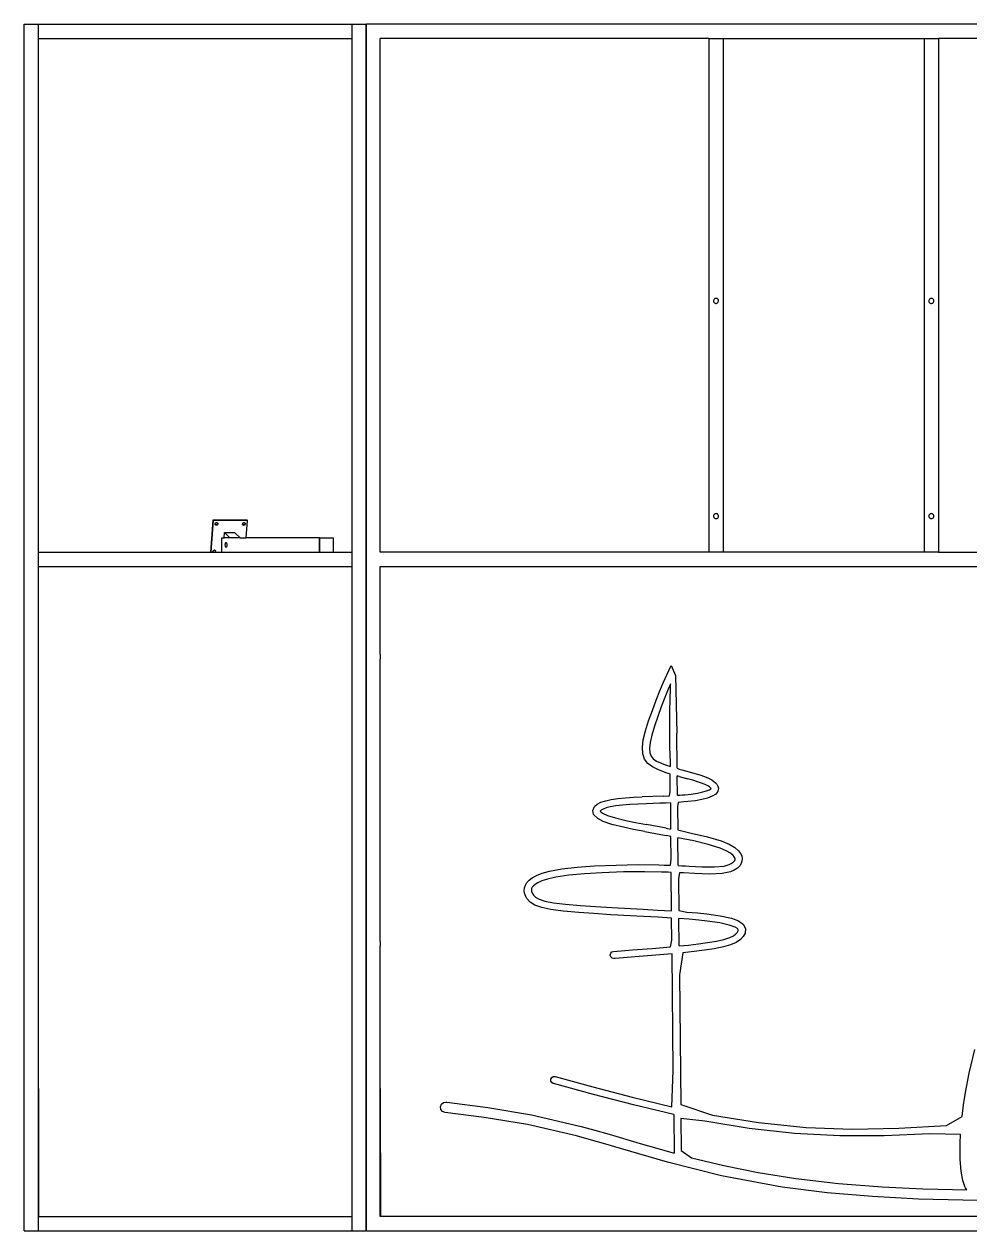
# Model space of a CAD drawing. Extents: x -1736 to 1778, y -667 to 1015.
# Drawn here: x -1736 to -418, y -667 to 1015 of the extents above; entities that cross this region are included whole.
import ezdxf

# ---------------------------------------------------------------- set-up
doc = ezdxf.new("R2010")
doc.units = 0
doc.layers.get('0').update_dxf_attribs({"linetype": 'CONTINUOUS'})

msp = doc.modelspace()

# ---------------------------------------------------------------- linework, layer by layer
for p, q in [((-1736, 1015.1), (-1716, 1015.1)), ((-1736, -666.9), (-1736, 1015.1)), ((-1716, 995.1), (-1716, 1015.1)), ((-1716, 1015.1), (-1279, 1015.1)), ((-1279, 995.1), (-1279, 1015.1)), ((-1279, 1015.1), (-1259.7, 1015.1)), ((-1259.7, 1015.1), (-1259.7, 995.1)), ((-1259.7, 1015.1), (-1259, 1015.1)), ((-1259, 1015.1), (-1259, 1015.1)), ((-1259, -666.9), (-1259, 1015.1)), ((-761.9, 1015.1), (-1259, 1015.1)), ((-761.9, 1015.1), (-761.9, 1015.1)), ((-461.9, 1015.1), (-761.9, 1015.1)), ((-461.9, 1015.1), (-461.9, 1015.1)), ((15.9, 1015.1), (-461.9, 1015.1)), ((-1716, 279.3), (-1716, 995.1)), ((-1716, 995.1), (-1716, 995.1)), ((-1716, 995.1), (-1279, 995.1)), ((-1716, -646.9), (-1716, 995.1)), ((-1279, 279.3), (-1279, 995.1)), ((-1259.7, 995.1), (-1259.7, 995.1)), ((-1259.7, 995.1), (-1259.7, -666.9)), ((-1239.7, 995.1), (-1239.7, 995.1)), ((-781.9, 995.1), (-1239.7, 995.1)), ((-1239.7, 279.3), (-1239.7, 995.1)), ((-1239.7, 279.3), (-1239.7, 995.1)), ((-781.9, 995.1), (-761.9, 995.1)), ((-781.9, 995.1), (-781.9, 279.3)), ((-761.9, 995.1), (-761.9, 279.3)), ((-761.9, 995.1), (-481.9, 995.1)), ((-481.9, 995.1), (-461.9, 995.1)), ((-481.9, 995.1), (-481.9, 279.3)), ((-461.9, 995.1), (-461.9, 279.3)), ((-4.1, 995.1), (-461.9, 995.1)), ((-775.3, 629.9), (-775.4, 629)), ((-775.4, 629), (-775.2, 628.1)), ((-775.1, 630.8), (-775.3, 629.9)), ((-775.2, 628.1), (-774.7, 627.3)), ((-774.6, 631.5), (-775.1, 630.8)), ((-774.7, 627.3), (-774.1, 626.6)), ((-773.9, 632.2), (-774.6, 631.5)), ((-774.1, 626.6), (-773.3, 626.1)), ((-773.1, 632.6), (-773.9, 632.2)), ((-773.3, 626.1), (-772.4, 625.9)), ((-772.2, 632.8), (-773.1, 632.6)), ((-772.4, 625.9), (-771.5, 625.8)), ((-771.3, 632.8), (-772.2, 632.8)), ((-771.5, 625.8), (-770.6, 626)), ((-770.4, 632.5), (-771.3, 632.8)), ((-770.6, 626), (-769.8, 626.5)), ((-769.7, 632), (-770.4, 632.5)), ((-769.8, 626.5), (-769.2, 627.1)), ((-769, 631.4), (-769.7, 632)), ((-769.2, 627.1), (-768.7, 627.9)), ((-768.6, 630.6), (-769, 631.4)), ((-768.7, 627.9), (-768.4, 628.8)), ((-768.4, 629.7), (-768.6, 630.6)), ((-768.4, 628.8), (-768.4, 629.7)), ((-475.3, 630), (-475.4, 629)), ((-475.4, 629), (-475.2, 628.1)), ((-475, 630.8), (-475.3, 630)), ((-475.2, 628.1), (-474.8, 627.3)), ((-474.5, 631.6), (-475, 630.8)), ((-474.8, 627.3), (-474.2, 626.7)), ((-473.9, 632.2), (-474.5, 631.6)), ((-474.2, 626.7), (-473.4, 626.2)), ((-473.1, 632.6), (-473.9, 632.2)), ((-473.4, 626.2), (-472.5, 625.9)), ((-472.2, 632.8), (-473.1, 632.6)), ((-472.5, 625.9), (-471.6, 625.8)), ((-471.2, 632.8), (-472.2, 632.8)), ((-471.6, 625.8), (-470.7, 626)), ((-470.4, 632.5), (-471.2, 632.8)), ((-470.7, 626), (-469.9, 626.4)), ((-469.6, 632), (-470.4, 632.5)), ((-469.9, 626.4), (-469.2, 627)), ((-469, 631.3), (-469.6, 632)), ((-469.2, 627), (-468.7, 627.8)), ((-468.6, 630.5), (-469, 631.3)), ((-468.7, 627.8), (-468.4, 628.7)), ((-468.4, 629.6), (-468.6, 630.5)), ((-468.4, 628.7), (-468.4, 629.6)), ((-1472.9, 323.8), (-1476.5, 279.3)), ((-1472.4, 323.2), (-1475.9, 279.3)), ((-1425.2, 323.8), (-1472.9, 323.8)), ((-1472.9, 323.8), (-1472.4, 323.2)), ((-1424.6, 323.2), (-1472.4, 323.2)), ((-1469.6, 319.4), (-1469.2, 319.8)), ((-1469.2, 319.8), (-1468.8, 320.1)), ((-1468.8, 320.1), (-1468.3, 320.3)), ((-1468.3, 320.3), (-1467.8, 320.3)), ((-1467.8, 320.3), (-1467.3, 320.3)), ((-1467.3, 320.3), (-1467, 320.1)), ((-1467, 320.1), (-1466.8, 319.9)), ((-1467, 320.1), (-1466.9, 320.1)), ((-1466.9, 320.1), (-1466.5, 319.8)), ((-1466.8, 319.9), (-1466.7, 319.4)), ((-1466.5, 319.8), (-1466.2, 319.4)), ((-1431.2, 319.6), (-1430.8, 319.9)), ((-1430.8, 319.9), (-1430.4, 320.2)), ((-1430.4, 320.2), (-1429.9, 320.3)), ((-1429.9, 320.3), (-1429.4, 320.3)), ((-1429.4, 320.3), (-1428.9, 320.2)), ((-1428.9, 320.2), (-1428.7, 320.1)), ((-1428.7, 320.1), (-1428.5, 319.7)), ((-1428.7, 320.1), (-1428.5, 319.9)), ((-1428.5, 319.9), (-1428.2, 319.6)), ((-1428.5, 319.7), (-1428.4, 319.2)), ((-1426.5, 299.3), (-1424.6, 323.2)), ((-1425.2, 323.8), (-1424.6, 323.2)), ((-1425.2, 323.2), (-1425.2, 323.2)), ((-775.2, 330.4), (-775.4, 329.5)), ((-775.4, 329.5), (-775.3, 328.6)), ((-775.3, 328.6), (-775, 327.7)), ((-774.8, 331.2), (-775.2, 330.4)), ((-775, 327.7), (-774.5, 327)), ((-774.2, 331.9), (-774.8, 331.2)), ((-774.5, 327), (-773.8, 326.4)), ((-773.5, 332.4), (-774.2, 331.9)), ((-773.8, 326.4), (-772.9, 326)), ((-772.6, 332.7), (-773.5, 332.4)), ((-772.9, 326), (-772, 325.8)), ((-771.7, 332.8), (-772.6, 332.7)), ((-772, 325.8), (-771.1, 325.9)), ((-770.8, 332.7), (-771.7, 332.8)), ((-771.1, 325.9), (-770.3, 326.2)), ((-770, 332.3), (-770.8, 332.7)), ((-770.3, 326.2), (-769.5, 326.7)), ((-769.3, 331.7), (-770, 332.3)), ((-769.5, 326.7), (-768.9, 327.4)), ((-768.8, 330.9), (-769.3, 331.7)), ((-768.9, 327.4), (-768.5, 328.3)), ((-768.5, 330.1), (-768.8, 330.9)), ((-768.4, 329.1), (-768.5, 330.1)), ((-768.5, 328.3), (-768.4, 329.1)), ((-475.3, 330.2), (-475.4, 329.3)), ((-475.4, 329.3), (-475.3, 328.4)), ((-474.9, 331), (-475.3, 330.2)), ((-475.3, 328.4), (-474.9, 327.5)), ((-474.4, 331.8), (-474.9, 331)), ((-474.9, 327.5), (-474.3, 326.8)), ((-473.7, 332.3), (-474.4, 331.8)), ((-474.3, 326.8), (-473.6, 326.3)), ((-472.8, 332.7), (-473.7, 332.3)), ((-473.6, 326.3), (-472.8, 325.9)), ((-471.9, 332.8), (-472.8, 332.7)), ((-472.8, 325.9), (-471.8, 325.8)), ((-471, 332.7), (-471.9, 332.8)), ((-471.8, 325.8), (-470.9, 325.9)), ((-470.2, 332.4), (-471, 332.7)), ((-470.9, 325.9), (-470.1, 326.3)), ((-469.4, 331.8), (-470.2, 332.4)), ((-470.1, 326.3), (-469.4, 326.9)), ((-468.9, 331.1), (-469.4, 331.8)), ((-469.4, 326.9), (-468.8, 327.6)), ((-468.5, 330.3), (-468.9, 331.1)), ((-468.8, 327.6), (-468.5, 328.4)), ((-468.4, 329.4), (-468.5, 330.3)), ((-468.5, 328.4), (-468.4, 329.4)), ((-1469.9, 318.4), (-1469.8, 318.9)), ((-1469.9, 317.9), (-1469.9, 318.4)), ((-1469.7, 317.4), (-1469.9, 317.9)), ((-1469.8, 318.9), (-1469.6, 319.4)), ((-1469.6, 317.2), (-1469.7, 317.4)), ((-1469.2, 317.1), (-1469.6, 317.2)), ((-1469.4, 317), (-1469.6, 317.2)), ((-1469.1, 316.7), (-1469.4, 317)), ((-1468.7, 317), (-1469.2, 317.1)), ((-1468.6, 316.5), (-1469.1, 316.7)), ((-1468.2, 317.1), (-1468.7, 317)), ((-1468.1, 316.5), (-1468.6, 316.5)), ((-1467.7, 317.2), (-1468.2, 317.1)), ((-1467.6, 316.5), (-1468.1, 316.5)), ((-1467.3, 317.6), (-1467.7, 317.2)), ((-1467.2, 316.7), (-1467.6, 316.5)), ((-1467, 318), (-1467.3, 317.6)), ((-1466.7, 317), (-1467.2, 316.7)), ((-1466.7, 318.4), (-1467, 318)), ((-1466.7, 319.4), (-1466.6, 318.9)), ((-1466.6, 318.9), (-1466.7, 318.4)), ((-1466.4, 317.4), (-1466.7, 317)), ((-1466.2, 317.9), (-1466.4, 317.4)), ((-1466.2, 319.4), (-1466.1, 318.9)), ((-1466.1, 318.4), (-1466.2, 317.9)), ((-1466.1, 318.9), (-1466.1, 318.4)), ((-1457.5, 299.3), (-1457, 306.3)), ((-1457, 306.3), (-1442.7, 306.3)), ((-1457, 306.3), (-1449.3, 299.3)), ((-1442.7, 306.3), (-1434.9, 299.3)), ((-1431.6, 318.7), (-1431.7, 318.1)), ((-1431.6, 317.7), (-1431.7, 318.1)), ((-1431.6, 318.7), (-1431.5, 319.1)), ((-1431.4, 317.2), (-1431.6, 317.7)), ((-1431.5, 319.1), (-1431.2, 319.6)), ((-1431.2, 317.1), (-1431.4, 317.2)), ((-1431, 316.9), (-1431.4, 317.2)), ((-1430.7, 317), (-1431.2, 317.1)), ((-1430.6, 316.6), (-1431, 316.9)), ((-1430.2, 317), (-1430.7, 317)), ((-1430.2, 316.5), (-1430.6, 316.6)), ((-1429.7, 317.1), (-1430.2, 317)), ((-1430.2, 316.5), (-1429.7, 316.5)), ((-1429.3, 317.4), (-1429.7, 317.1)), ((-1429.2, 316.6), (-1429.7, 316.5)), ((-1428.9, 317.7), (-1429.3, 317.4)), ((-1428.7, 316.9), (-1429.2, 316.6)), ((-1428.6, 318.2), (-1428.9, 317.7)), ((-1428.3, 317.2), (-1428.7, 316.9)), ((-1428.5, 318.7), (-1428.6, 318.2)), ((-1428.4, 319.2), (-1428.5, 318.7)), ((-1428.1, 317.7), (-1428.3, 317.2)), ((-1428.2, 319.6), (-1427.9, 319.1)), ((-1427.9, 318.2), (-1428.1, 317.7)), ((-1427.9, 319.1), (-1427.9, 318.7)), ((-1427.9, 318.7), (-1427.9, 318.2)), ((-1460.6, 279.3), (-1460.6, 299.3)), ((-1460.6, 299.3), (-1457.5, 299.3)), ((-1449.3, 299.3), (-1457.5, 299.3)), ((-1455.7, 289.6), (-1455.6, 290.5)), ((-1455.7, 288.7), (-1455.7, 289.6)), ((-1455.6, 287.8), (-1455.7, 288.7)), ((-1455.6, 290.5), (-1455.5, 291.3)), ((-1455.4, 287), (-1455.6, 287.8)), ((-1455.5, 291.3), (-1455.3, 292)), ((-1455.2, 286.4), (-1455.4, 287)), ((-1455.3, 292), (-1455.1, 292.5)), ((-1455, 286), (-1455.2, 286.4)), ((-1455.1, 292.5), (-1454.8, 292.8)), ((-1454.7, 285.8), (-1455, 286)), ((-1454.8, 292.8), (-1454.6, 292.8)), ((-1454.6, 292.8), (-1454.3, 292.6)), ((-1454.2, 286.2), (-1454.5, 285.9)), ((-1454.3, 292.6), (-1454.1, 292.2)), ((-1454, 286.7), (-1454.2, 286.2)), ((-1454.1, 292.2), (-1453.9, 291.6)), ((-1453.8, 287.3), (-1454, 286.7)), ((-1453.9, 291.6), (-1453.7, 290.8)), ((-1453.7, 288.1), (-1453.8, 287.3)), ((-1453.7, 290.8), (-1453.6, 289.9)), ((-1453.6, 289), (-1453.7, 288.1)), ((-1453.6, 289.9), (-1453.6, 289)), ((-1434.9, 299.3), (-1449.3, 299.3)), ((-1434.9, 299.3), (-1426.5, 299.3)), ((-1324.5, 299.3), (-1426.5, 299.3)), ((-1324.5, 299.3), (-1324.5, 279.3)), ((-1324.5, 299.3), (-1305.4, 299.3)), ((-1324.5, 279.3), (-1324.5, 299.3)), ((-1324.5, 299.3), (-1305.4, 299.3)), ((-1305.4, 299.3), (-1305.4, 279.3)), ((-1716, 259.3), (-1716, 279.3)), ((-1716, 279.3), (-1476.5, 279.3)), ((-1476.5, 279.3), (-1475.9, 279.3)), ((-1475.9, 279.3), (-1472.9, 279.3)), ((-1473, 279.7), (-1472.9, 280.2)), ((-1472.9, 279.3), (-1473, 279.7)), ((-1472.9, 280.2), (-1472.7, 280.6)), ((-1472.9, 279.3), (-1470, 279.3)), ((-1472.7, 280.6), (-1472.4, 281)), ((-1472.4, 281), (-1472, 281.4)), ((-1472, 281.4), (-1471.5, 281.6)), ((-1471.5, 281.6), (-1471, 281.7)), ((-1470.5, 281.7), (-1471, 281.7)), ((-1470.5, 281.7), (-1470, 281.5)), ((-1470, 281.5), (-1469.9, 281.3)), ((-1470, 281.5), (-1469.7, 281.2)), ((-1469.8, 279.9), (-1470, 279.4)), ((-1470, 279.4), (-1470, 279.3)), ((-1470, 279.3), (-1469.2, 279.3)), ((-1469.9, 281.3), (-1469.7, 280.9)), ((-1469.7, 280.4), (-1469.8, 279.9)), ((-1469.7, 281.2), (-1469.4, 280.8)), ((-1469.7, 280.9), (-1469.7, 280.4)), ((-1469.4, 280.8), (-1469.2, 280.4)), ((-1469.2, 280.4), (-1469.1, 279.9)), ((-1469.2, 279.4), (-1469.1, 279.9)), ((-1469.2, 279.4), (-1469.2, 279.3)), ((-1469.2, 279.3), (-1460.6, 279.3)), ((-1460.6, 279.3), (-1324.5, 279.3)), ((-1454.5, 285.9), (-1454.7, 285.8)), ((-1324.5, 279.3), (-1305.4, 279.3)), ((-1305.4, 279.3), (-1279, 279.3)), ((-1279, 259.3), (-1279, 279.3)), ((-1239.7, 279.3), (-1239.7, 279.3)), ((-781.9, 279.3), (-1239.7, 279.3)), ((-761.9, 279.3), (-781.9, 279.3)), ((-481.9, 279.3), (-761.9, 279.3)), ((-761.9, 279.3), (-761.9, 279.3)), ((-481.9, 279.3), (-481.9, 279.3)), ((-461.9, 279.3), (-481.9, 279.3)), ((-461.9, 279.3), (-461.9, 279.3)), ((-461.9, 279.3), (-4.1, 279.3)), ((-1716, 259.3), (-1279, 259.3)), ((-1716, -468.7), (-1716, 259.3)), ((-1279, -646.9), (-1279, 259.3)), ((-1239.7, 259.3), (-1239.7, 259.3)), ((-1239.7, 136.5), (-1239.7, 259.3)), ((-1239.7, 136.5), (-1239.7, 259.3)), ((-1239.7, 259.3), (-4.1, 259.3)), ((-1239.7, 136.5), (-1239.7, 136.5)), ((-1239.7, 136.5), (-1239.7, 136.4)), ((-1239.7, 136.4), (-1239.7, 136.2)), ((-1239.7, 136.2), (-1239.7, 136)), ((-1239.7, 136), (-1239.7, 135.7)), ((-1239.7, 135.7), (-1239.7, 135.4)), ((-1239.7, 135.4), (-1239.7, 135)), ((-1239.7, 135), (-1239.7, 134.6)), ((-1239.7, 134.6), (-1239.7, 134.1)), ((-1239.7, 134.1), (-1239.7, 133.8)), ((-1239.7, 133.8), (-1239.7, 133.2)), ((-1239.7, 133.2), (-1239.7, 132.9)), ((-1239.7, 132.9), (-1239.7, 132.3)), ((-1239.7, 132.3), (-1239.7, 132)), ((-1239.7, 132), (-1239.7, 131.5)), ((-1239.7, 131.5), (-1239.7, 131.1)), ((-1239.7, 131.1), (-1239.7, 130.7)), ((-1239.7, 130.7), (-1239.7, 130.4)), ((-1239.7, 130.4), (-1239.7, 130.1)), ((-1239.7, 130.1), (-1239.7, 129.9)), ((-1239.7, 129.7), (-1239.7, 129.9)), ((-1239.7, 129.6), (-1239.7, 129.7)), ((-1239.7, 129.6), (-1239.7, 129.6)), ((-1239.7, -263.4), (-1239.7, 129.6)), ((-845.4, 97), (-834.3, 121.2)), ((-834.3, 121.2), (-828.5, 107)), ((-828.5, 107), (-826.6, 26.9)), ((-855.2, 72.8), (-850, 85.9)), ((-850, 85.9), (-845.4, 97)), ((-838.4, 88), (-843, 76.4)), ((-835.1, 95.7), (-838.4, 88)), ((-836.3, 58.2), (-835.3, 89.2)), ((-835.3, 89.2), (-835.1, 95.7)), ((-860.6, 58.5), (-855.2, 72.8)), ((-843, 76.4), (-848.1, 63.5)), ((-865.8, 43.9), (-860.6, 58.5)), ((-848.1, 63.5), (-853.1, 50)), ((-836.3, 2.2), (-836.3, 58.2)), ((-870.1, 30.1), (-865.8, 43.9)), ((-857.7, 36.6), (-861.4, 24.2)), ((-853.1, 50), (-857.7, 36.6)), ((-874.5, 6.9), (-873.2, 17.7)), ((-873.2, 17.7), (-870.1, 30.1)), ((-861.4, 24.2), (-863.7, 13.8)), ((-826, -22.2), (-826.6, 26.9)), ((-874, -2), (-874.5, 6.9)), ((-863.7, 13.8), (-864.6, 5.9)), ((-864.6, 5.9), (-864.1, -0.4)), ((-836.3, 2.2), (-836, -19.5)), ((-871.4, -9.3), (-874, -2)), ((-866.9, -15.4), (-871.4, -9.3)), ((-860.6, -20.2), (-866.9, -15.4)), ((-864.1, -0.4), (-862.3, -5.1)), ((-862.3, -5.1), (-859.3, -8.9)), ((-859.3, -8.9), (-854.8, -12)), ((-854.8, -12), (-849.3, -14.7)), ((-849.3, -14.7), (-845.3, -16.4)), ((-845.3, -16.4), (-840.8, -18)), ((-853, -24), (-860.6, -20.2)), ((-847.4, -26.2), (-853, -24)), ((-841.3, -28.3), (-847.4, -26.2)), ((-835.9, -30.3), (-841.3, -28.3)), ((-840.8, -18), (-836, -19.5)), ((-835.7, -54.6), (-835.9, -30.3)), ((-826, -22.2), (-823.2, -23.2)), ((-823.4, -33.6), (-825.9, -32.9)), ((-825.6, -59.7), (-825.9, -32.9)), ((-823.4, -33.6), (-811.3, -36.9)), ((-823.2, -23.2), (-819.7, -24.2)), ((-819.7, -24.2), (-809.1, -27.1)), ((-809.1, -27.1), (-801.5, -29.2)), ((-801.5, -29.2), (-794.5, -31.4)), ((-794.5, -31.4), (-788, -33.7)), ((-804.1, -38.9), (-811.3, -36.9)), ((-797.6, -40.9), (-804.1, -38.9)), ((-791.9, -42.8), (-797.6, -40.9)), ((-787.2, -44.8), (-791.9, -42.8)), ((-788, -33.7), (-782.4, -36)), ((-783.3, -46.7), (-787.2, -44.8)), ((-781.2, -48.1), (-783.3, -46.7)), ((-782.4, -36), (-777.9, -38.4)), ((-779.9, -49.1), (-781.2, -48.1)), ((-779, -50), (-779.9, -49.1)), ((-779.3, -51), (-778.7, -50.4)), ((-778.7, -50.4), (-779, -50)), ((-777.9, -38.4), (-774.8, -40.4)), ((-774.8, -40.4), (-772.5, -42.3)), ((-772.5, -42.3), (-770.8, -44.3)), ((-770.8, -44.3), (-769.2, -46.9)), ((-769.2, -46.9), (-768.6, -49.8)), ((-768.6, -49.8), (-768.8, -52.7)), ((-925.6, -67.3), (-918, -65.6)), ((-918, -65.6), (-908.8, -64.3)), ((-908.8, -64.3), (-897.9, -63.2)), ((-897.9, -63.2), (-886.8, -62.5)), ((-886.8, -62.5), (-874.8, -62)), ((-844.9, -60.8), (-874.8, -62)), ((-844.9, -60.8), (-836.9, -60.4)), ((-836.9, -60.4), (-835.7, -54.6)), ((-825.6, -59.7), (-822.4, -59.6)), ((-822.4, -59.6), (-818.9, -59.3)), ((-818.9, -59.3), (-815.5, -59)), ((-815.5, -59), (-806.7, -58.1)), ((-806.7, -58.1), (-797.8, -56.8)), ((-791.5, -65.7), (-800.5, -67.3)), ((-797.8, -56.8), (-790.4, -55.2)), ((-783.8, -63.7), (-791.5, -65.7)), ((-790.4, -55.2), (-785.1, -53.7)), ((-785.1, -53.7), (-781.5, -52.3)), ((-777.1, -61.1), (-783.8, -63.7)), ((-781.5, -52.3), (-779.3, -51)), ((-772.3, -58), (-777.1, -61.1)), ((-769.9, -55.2), (-772.3, -58)), ((-769.5, -54.5), (-769.9, -55.2)), ((-769.2, -53.8), (-769.5, -54.5)), ((-768.8, -52.7), (-769.2, -53.8)), ((-943.7, -80.8), (-941.1, -75.6)), ((-942.6, -86.4), (-943.7, -80.8)), ((-941.1, -75.6), (-937.4, -72.2)), ((-937.4, -72.2), (-932.3, -69.5)), ((-932, -80.6), (-933.2, -81.7)), ((-933.2, -81.7), (-933.1, -82.2)), ((-933.1, -82.2), (-932.5, -82.9)), ((-932.5, -82.9), (-930.2, -84.5)), ((-932.3, -69.5), (-925.6, -67.3)), ((-929.2, -79), (-932, -80.6)), ((-925, -77.5), (-929.2, -79)), ((-919.2, -76), (-925, -77.5)), ((-911.6, -74.7), (-919.2, -76)), ((-902.4, -73.7), (-911.6, -74.7)), ((-891.9, -72.8), (-902.4, -73.7)), ((-880.8, -72.2), (-891.9, -72.8)), ((-869, -71.7), (-880.8, -72.2)), ((-850.1, -71), (-869, -71.7)), ((-842.3, -70.6), (-850.1, -71)), ((-835.5, -70.5), (-842.3, -70.6)), ((-835.5, -70.5), (-835.1, -106.9)), ((-824.6, -69.7), (-825.5, -76.1)), ((-825.5, -76.1), (-825.1, -108.1)), ((-820.6, -69.4), (-824.6, -69.7)), ((-816.7, -69.1), (-820.6, -69.4)), ((-811.2, -68.6), (-816.7, -69.1)), ((-800.5, -67.3), (-811.2, -68.6)), ((-936.8, -92.1), (-942.6, -86.4)), ((-929.1, -96.1), (-936.8, -92.1)), ((-930.2, -84.5), (-923.1, -87.8)), ((-917, -100.3), (-929.1, -96.1)), ((-923.1, -87.8), (-912.1, -91.3)), ((-900.9, -104.4), (-917, -100.3)), ((-912.1, -91.3), (-897.6, -94.9)), ((-897.6, -94.9), (-884.1, -97.7)), ((-884.1, -97.7), (-869, -100.6)), ((-841.4, -105.7), (-869, -100.6)), ((-887, -107.3), (-900.9, -104.4)), ((-871.2, -110.3), (-887, -107.3)), ((-871.2, -110.3), (-841.2, -115.8)), ((-841.4, -105.7), (-835.1, -106.9)), ((-835, -117.2), (-841.2, -115.8)), ((-834.6, -149), (-835, -117.2)), ((-825.1, -108.1), (-806.5, -112.5)), ((-806.5, -112.5), (-783.8, -117.7)), ((-802.9, -123.5), (-825, -118.9)), ((-824.6, -157.5), (-825, -118.9)), ((-782.8, -128.3), (-802.9, -123.5)), ((-783.8, -117.7), (-764.8, -123.4)), ((-766.3, -133.4), (-782.8, -128.3)), ((-757.8, -137), (-766.3, -133.4)), ((-764.8, -123.4), (-753.5, -128)), ((-753.5, -128), (-745.9, -132.5)), ((-745.9, -132.5), (-740.5, -137)), ((-835.1, -157.3), (-834.6, -149)), ((-751.9, -140.4), (-757.8, -137)), ((-747.9, -143.7), (-751.9, -140.4)), ((-746.4, -145.6), (-747.9, -143.7)), ((-746.5, -151.5), (-745.8, -150.5)), ((-745.7, -147), (-746.4, -145.6)), ((-745.8, -150.5), (-745.4, -149.4)), ((-745.3, -148.3), (-745.7, -147)), ((-745.4, -149.4), (-745.3, -148.3)), ((-740.5, -137), (-737.6, -140.8)), ((-737.6, -140.8), (-736, -144.4)), ((-736, -144.4), (-735.4, -148)), ((-735.4, -148), (-735.7, -151.6)), ((-1014, -168.4), (-1004, -165.6)), ((-1004, -165.6), (-986.7, -162.5)), ((-986.7, -162.5), (-965.2, -160.1)), ((-965.2, -160.1), (-941.1, -158.3)), ((-930.4, -167.7), (-955.3, -169.2)), ((-941.1, -158.3), (-911.1, -157)), ((-900.6, -166.7), (-930.4, -167.7)), ((-911.1, -157), (-880.4, -156.5)), ((-871.3, -166.5), (-900.6, -166.7)), ((-880.4, -156.5), (-851.6, -156.8)), ((-847.9, -166.8), (-871.3, -166.5)), ((-851.6, -156.8), (-844.2, -157)), ((-843.1, -167), (-847.9, -166.8)), ((-844.2, -157), (-839.6, -157.1)), ((-838.6, -167.1), (-843.1, -167)), ((-839.6, -157.1), (-835.1, -157.3)), ((-834.4, -167.4), (-838.6, -167.1)), ((-833.9, -220.9), (-834.4, -167.4)), ((-824.6, -157.5), (-819.6, -157.9)), ((-823, -167.8), (-824.4, -175.8)), ((-817.4, -168), (-823, -167.8)), ((-819.6, -157.9), (-814.2, -158.2)), ((-801.9, -168.9), (-817.4, -168)), ((-814.2, -158.2), (-809.1, -158.5)), ((-809.1, -158.5), (-791.6, -159.4)), ((-791.6, -159.4), (-774, -159.6)), ((-774, -159.6), (-760.4, -158.4)), ((-751.8, -166.4), (-763.5, -168.9)), ((-760.4, -158.4), (-753.8, -156.5)), ((-753.8, -156.5), (-750.6, -154.9)), ((-746.5, -164.1), (-751.8, -166.4)), ((-750.6, -154.9), (-747.9, -153.1)), ((-747.9, -153.1), (-746.5, -151.5)), ((-742.1, -161.2), (-746.5, -164.1)), ((-738.8, -158), (-742.1, -161.2)), ((-736.8, -154.9), (-738.8, -158)), ((-735.7, -151.6), (-736.8, -154.9)), ((-1038.8, -188.7), (-1037.6, -184.9)), ((-1037.6, -184.9), (-1035.5, -181.3)), ((-1035.5, -181.3), (-1032.4, -178)), ((-1032.4, -178), (-1028.2, -174.7)), ((-1028.2, -174.7), (-1022, -171.4)), ((-1024.1, -184), (-1026.4, -186)), ((-1020.4, -181.7), (-1024.1, -184)), ((-1022, -171.4), (-1014, -168.4)), ((-1014.5, -179.1), (-1020.4, -181.7)), ((-1006.8, -176.6), (-1014.5, -179.1)), ((-995.3, -174.1), (-1006.8, -176.6)), ((-976.8, -171.3), (-995.3, -174.1)), ((-955.3, -169.2), (-976.8, -171.3)), ((-824.4, -175.8), (-823.9, -220.4)), ((-780.4, -169.7), (-801.9, -168.9)), ((-763.5, -168.9), (-780.4, -169.7)), ((-1039.1, -192.5), (-1038.8, -188.7)), ((-1038.7, -196), (-1039.1, -192.5)), ((-1037.9, -198.5), (-1038.7, -196)), ((-1036.8, -200.9), (-1037.9, -198.5)), ((-1035.4, -203.5), (-1036.8, -200.9)), ((-1028.8, -189.6), (-1029.1, -191.2)), ((-1029.1, -191.2), (-1029.1, -192.7)), ((-1029.1, -192.7), (-1028.8, -194.2)), ((-1027.9, -187.9), (-1028.8, -189.6)), ((-1028.8, -194.2), (-1028.3, -195.6)), ((-1028.3, -195.6), (-1027.7, -196.9)), ((-1026.4, -186), (-1027.9, -187.9)), ((-1027.7, -196.9), (-1026.4, -198.9)), ((-1026.4, -198.9), (-1023.3, -202)), ((-1031, -208.6), (-1035.4, -203.5)), ((-1024.4, -212.8), (-1031, -208.6)), ((-1014.7, -216.4), (-1024.4, -212.8)), ((-1023.3, -202), (-1018.3, -204.7)), ((-1018.3, -204.7), (-1010.5, -207.2)), ((-1002.2, -219.1), (-1014.7, -216.4)), ((-1010.5, -207.2), (-998.4, -209.6)), ((-998.4, -209.6), (-981.7, -211.7)), ((-981.7, -211.7), (-960.6, -213.5)), ((-960.6, -213.5), (-940, -214.9)), ((-940, -214.9), (-917.1, -216.2)), ((-917.1, -216.2), (-873.2, -218.6)), ((-873.2, -218.6), (-853.3, -219.7)), ((-985, -221.4), (-1002.2, -219.1)), ((-963, -223.4), (-985, -221.4)), ((-942.2, -224.8), (-963, -223.4)), ((-918.6, -226.2), (-942.2, -224.8)), ((-873, -228.6), (-918.6, -226.2)), ((-852.3, -229.8), (-873, -228.6)), ((-853.3, -219.7), (-833.9, -220.9)), ((-833.8, -231), (-852.3, -229.8)), ((-833.4, -261.8), (-833.8, -231)), ((-823.9, -220.4), (-812.4, -222.5)), ((-809.3, -232.7), (-823.8, -231.6)), ((-823.4, -269.7), (-823.8, -231.6)), ((-812.4, -222.5), (-797.7, -223.7)), ((-796, -233.9), (-809.3, -232.7)), ((-797.7, -223.7), (-784.5, -225)), ((-784, -235.2), (-796, -233.9)), ((-784.5, -225), (-766, -227.7)), ((-766.7, -237.7), (-784, -235.2)), ((-766, -227.7), (-750.5, -231.1)), ((-750.5, -231.1), (-740.4, -234.9)), ((-740.4, -234.9), (-733.4, -240.1)), ((-753.6, -240.6), (-766.7, -237.7)), ((-745.3, -243.6), (-753.6, -240.6)), ((-742, -245.7), (-745.3, -243.6)), ((-744.1, -253.1), (-741.9, -250.8)), ((-741, -247.3), (-742, -245.7)), ((-741.9, -250.8), (-741, -248.8)), ((-741, -248.8), (-741, -247.3)), ((-731.4, -251.8), (-733.9, -256.7)), ((-733.4, -240.1), (-730.6, -245.9)), ((-730.6, -245.9), (-731.4, -251.8)), ((-1239.7, -263.4), (-1239.7, -263.6)), ((-1239.7, -263.6), (-1239.7, -263.9)), ((-1239.7, -263.9), (-1239.7, -264.5)), ((-1239.7, -264.5), (-1239.7, -270)), ((-835.1, -271), (-833.4, -261.8)), ((-823.4, -269.7), (-810.3, -268.5)), ((-810.3, -268.5), (-796.3, -266.9)), ((-796.3, -266.9), (-783.9, -265.2)), ((-783.9, -265.2), (-771.4, -263)), ((-771.4, -263), (-760.8, -260.6)), ((-751.5, -268.1), (-761.6, -271)), ((-760.8, -260.6), (-752.8, -258)), ((-752.8, -258), (-747.4, -255.5)), ((-743.8, -264.8), (-751.5, -268.1)), ((-747.4, -255.5), (-744.1, -253.1)), ((-737.8, -260.9), (-743.8, -264.8)), ((-733.9, -256.7), (-737.8, -260.9)), ((-1239.7, -270.3), (-1239.7, -270)), ((-1239.7, -270.4), (-1239.7, -270.3)), ((-1239.7, -468.7), (-1239.7, -270.4)), ((-919.3, -282.5), (-918.7, -280)), ((-918.5, -285), (-919.3, -282.5)), ((-918.7, -280), (-917, -278.2)), ((-916.6, -286.7), (-918.5, -285)), ((-917, -278.2), (-914.6, -277.4)), ((-914.6, -277.4), (-888.3, -275.4)), ((-884.7, -285.1), (-912.5, -287.2)), ((-888.3, -275.4), (-860.9, -273.2)), ((-833.2, -281), (-884.7, -285.1)), ((-860.9, -273.2), (-835.1, -271)), ((-831.5, -443.3), (-833.2, -281)), ((-818.3, -279.4), (-823, -310.1)), ((-802.4, -277.7), (-818.3, -279.4)), ((-788.1, -275.9), (-802.4, -277.7)), ((-774.7, -273.8), (-788.1, -275.9)), ((-761.6, -271), (-774.7, -273.8)), ((-914.3, -287.3), (-916.6, -286.7)), ((-914.1, -287.3), (-914.3, -287.3)), ((-914, -287.3), (-914.1, -287.3)), ((-912.5, -287.2), (-914, -287.3)), ((-823, -310.1), (-821, -490.8)), ((-419.3, -447), (-411.3, -414.1)), ((-1002.2, -455.5), (-1000.9, -453.3)), ((-1000.9, -453.3), (-998.7, -452)), ((-998.7, -452), (-996.1, -452)), ((-996.1, -452), (-996, -452)), ((-996, -452), (-943.5, -466.4)), ((-833.3, -494.1), (-831.5, -443.3)), ((-424.4, -474), (-419.3, -447)), ((-1716, -496.9), (-1716, -468.7)), ((-1716, -468.7), (-1715.8, -646.9)), ((-1239.7, -496.9), (-1239.7, -468.7)), ((-1239.7, -468.7), (-1239.5, -646.9)), ((-1002.1, -458.1), (-1002.2, -455.5)), ((-1000.9, -460.3), (-1002.1, -458.1)), ((-998.7, -461.6), (-1000.9, -460.3)), ((-998.2, -461.7), (-998.7, -461.6)), ((-942.8, -476.9), (-998.2, -461.7)), ((-943.5, -466.4), (-888.7, -480.8)), ((-1151.5, -488.1), (-1147.8, -487.5)), ((-1147.8, -487.5), (-1147.7, -487.5)), ((-1147.7, -487.5), (-1147, -487.6)), ((-1147, -487.6), (-1090.1, -494.8)), ((-887, -491.5), (-942.8, -476.9)), ((-888.7, -480.8), (-833.3, -494.1)), ((-427.1, -491.3), (-424.4, -474)), ((-1716, -496.9), (-1715.8, -646.9)), ((-1716, -646.9), (-1716, -496.9)), ((-1239.7, -496.9), (-1239.5, -646.9)), ((-1239.7, -646.9), (-1239.7, -496.9)), ((-1239.7, -646.9), (-1239.7, -496.9)), ((-1155.8, -493.9), (-1154.4, -490.4)), ((-1155.3, -497.7), (-1155.8, -493.9)), ((-1153.1, -500.6), (-1155.3, -497.7)), ((-1154.4, -490.4), (-1151.5, -488.1)), ((-1149.5, -502.1), (-1153.1, -500.6)), ((-1149.4, -502.1), (-1149.5, -502.1)), ((-1095.1, -509), (-1149.4, -502.1)), ((-1090.1, -494.8), (-1029, -505.1)), ((-830.8, -504.9), (-887, -491.5)), ((-821, -490.8), (-776.9, -505.7)), ((-429.1, -507.7), (-427.1, -491.3)), ((-1034.8, -518.9), (-1095.1, -509)), ((-966.5, -534.7), (-1034.8, -518.9)), ((-1029, -505.1), (-959.8, -521.3)), ((-959.8, -521.3), (-940.8, -526.5)), ((-830.8, -504.9), (-830.3, -558.5)), ((-787.3, -513.9), (-820.8, -510.1)), ((-820.8, -510.1), (-820.3, -554.8)), ((-725.8, -524.3), (-787.3, -513.9)), ((-776.9, -505.7), (-712.7, -516)), ((-712.7, -516), (-646.5, -522.7)), ((-517.2, -523.9), (-450.8, -520.1)), ((-450.8, -520.1), (-429.1, -507.7)), ((-945.2, -540.5), (-966.5, -534.7)), ((-940.8, -526.5), (-920.7, -532.3)), ((-920.7, -532.3), (-877.5, -545.1)), ((-662.5, -531.4), (-725.8, -524.3)), ((-599.4, -534.7), (-662.5, -531.4)), ((-646.5, -522.7), (-582, -525)), ((-537.4, -534.5), (-599.4, -534.7)), ((-582, -525), (-517.2, -523.9)), ((-473.9, -531.7), (-537.4, -534.5)), ((-431.1, -532.7), (-473.9, -531.7)), ((-431.6, -544.5), (-431.1, -532.7)), ((-925.4, -546.2), (-945.2, -540.5)), ((-904.9, -552.3), (-925.4, -546.2)), ((-839.5, -571.2), (-904.9, -552.3)), ((-877.5, -545.1), (-854.4, -551.8)), ((-854.4, -551.8), (-830.3, -558.5)), ((-820.3, -554.8), (-805.9, -565)), ((-431.7, -555.4), (-431.6, -544.5)), ((-764.1, -590.2), (-839.5, -571.2)), ((-805.9, -565), (-761, -575.9)), ((-431.5, -567.4), (-431.7, -555.4)), ((-430.3, -583.7), (-431.5, -567.4)), ((-761, -575.9), (-713, -585.7)), ((-713, -585.7), (-660.7, -594)), ((-428, -596.6), (-430.3, -583.7)), ((-679.8, -606.1), (-764.1, -590.2)), ((-660.7, -594), (-601.3, -600.8)), ((-601.3, -600.8), (-540.3, -605.4)), ((-540.3, -605.4), (-483.8, -608.2)), ((-425.1, -605.2), (-428, -596.6)), ((-424.2, -606.9), (-425.1, -605.2)), ((-617.2, -613.9), (-679.8, -606.1)), ((-553.7, -619.2), (-617.2, -613.9)), ((-489.9, -622.6), (-553.7, -619.2)), ((-483.8, -608.2), (-463, -608.9)), ((-463, -608.9), (-442.5, -609.4)), ((-442.5, -609.4), (-422.3, -609.8)), ((-423.3, -608.4), (-424.2, -606.9)), ((-422.3, -609.8), (-423.3, -608.4)), ((-428, -624.3), (-489.9, -622.6)), ((-370, -624.9), (-428, -624.3)), ((-1716, -666.9), (-1716, -646.9)), ((-1716, -646.9), (-1716, -646.9)), ((-1716, -646.9), (-1715.8, -646.9)), ((-1715.8, -646.9), (-1715.8, -646.9)), ((-1715.8, -646.9), (-1279, -646.9)), ((-1279, -666.9), (-1279, -646.9)), ((-1239.5, -646.9), (-1239.7, -646.9)), ((-1239.7, -646.9), (-1239.7, -646.9)), ((-4.1, -646.9), (-1239.5, -646.9)), ((-1239.5, -646.9), (-1239.5, -646.9)), ((-1736, -666.9), (-1716, -666.9)), ((-1716, -666.9), (-1279, -666.9)), ((-1279, -666.9), (-1259.7, -666.9)), ((-1259.1, -666.9), (-1259.7, -666.9)), ((-1259, -666.9), (-1259.1, -666.9)), ((-1259, -666.9), (15.9, -666.9))]:
    msp.add_line(p, q)

doc.saveas('drawing.dxf')
